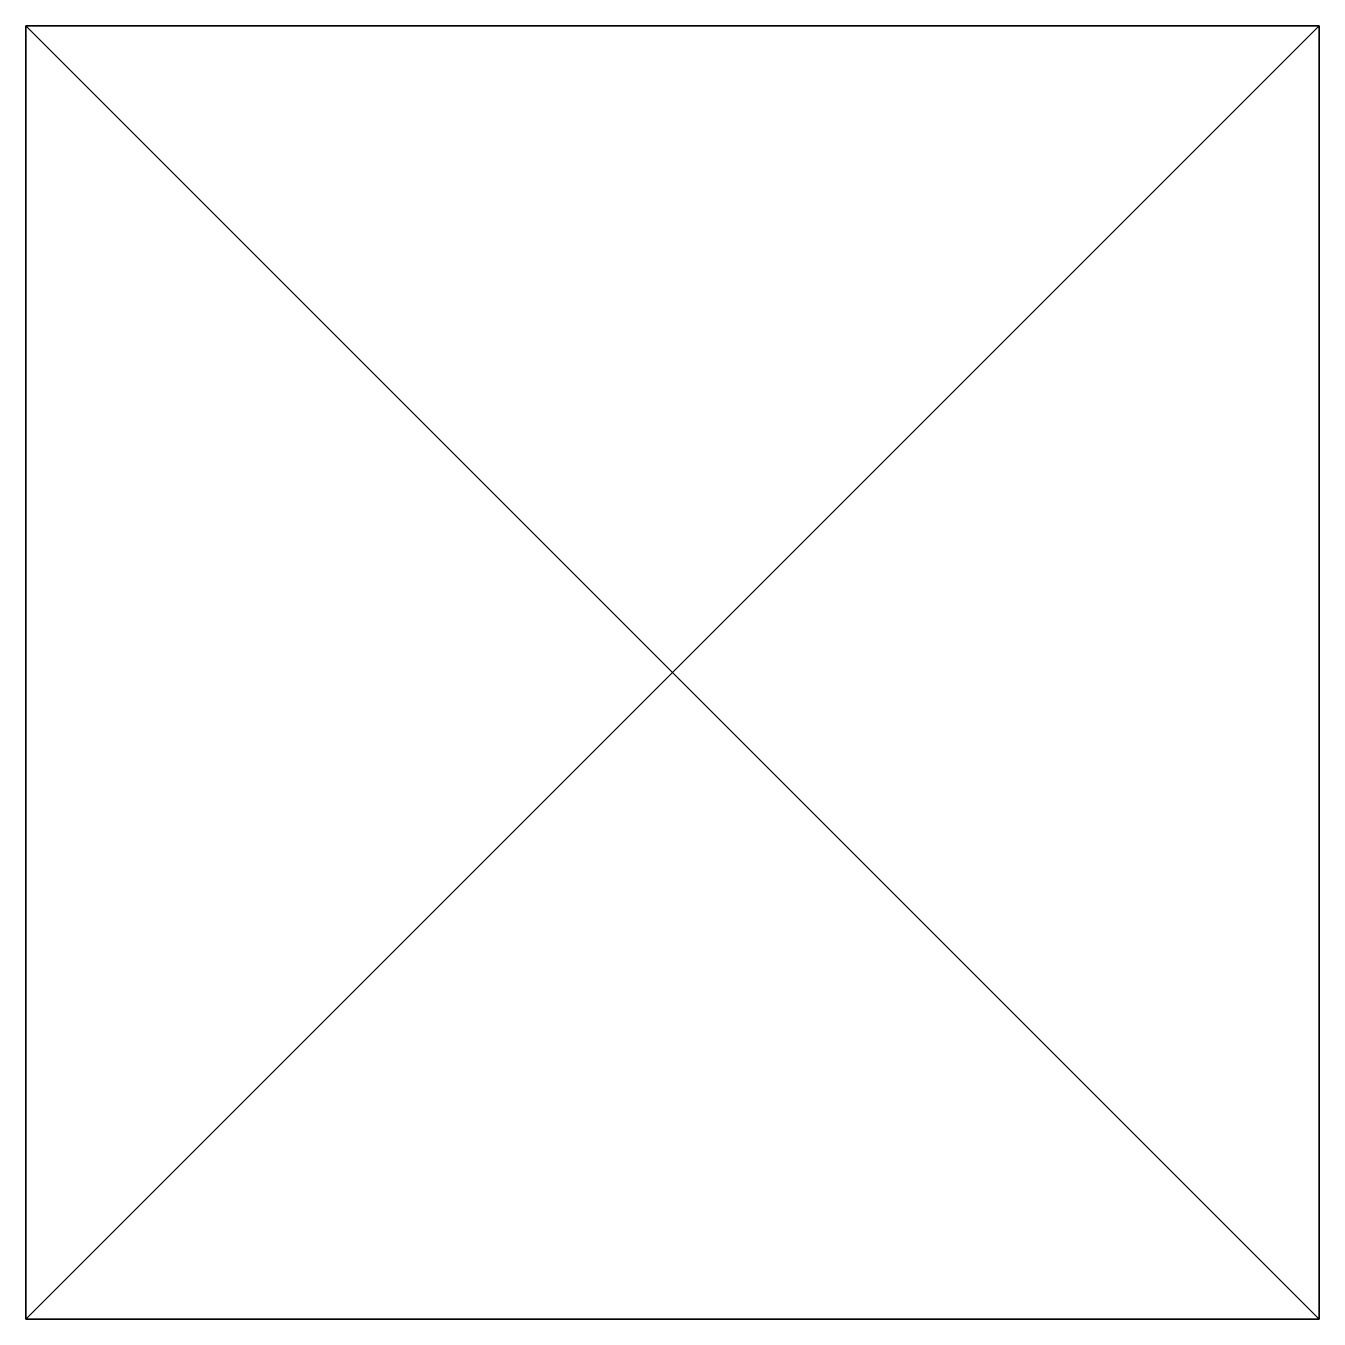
# Model space of a CAD drawing. Header units: metres. Extents: x 0 to 25.4, y 0 to 25.4.
import ezdxf

# ---------------------------------------------------------------- set-up
doc = ezdxf.new("R2010")
doc.units = ezdxf.units.M

msp = doc.modelspace()

# ---------------------------------------------------------------- linework, layer by layer
for points in [[(0, 25.400051), (25.400051, 0), (0, 0)], [(12.700026, 12.700026, 25.400051), (25.400051, 0), (0, 25.400051)], [(0, 0), (12.700026, 12.700026, 25.400051), (0, 25.400051)], [(0, 25.400051), (25.400051, 25.400051), (25.400051, 0)], [(12.700026, 12.700026, 25.400051), (25.400051, 25.400051), (0, 25.400051)], [(12.700026, 12.700026, 25.400051), (0, 25.400051), (25.400051, 0)], [(25.400051, 0), (25.400051, 25.400051), (12.700026, 12.700026, 25.400051)], [(0, 0), (25.400051, 0), (12.700026, 12.700026, 25.400051)]]:
    msp.add_3dface(points)

doc.saveas('drawing.dxf')
